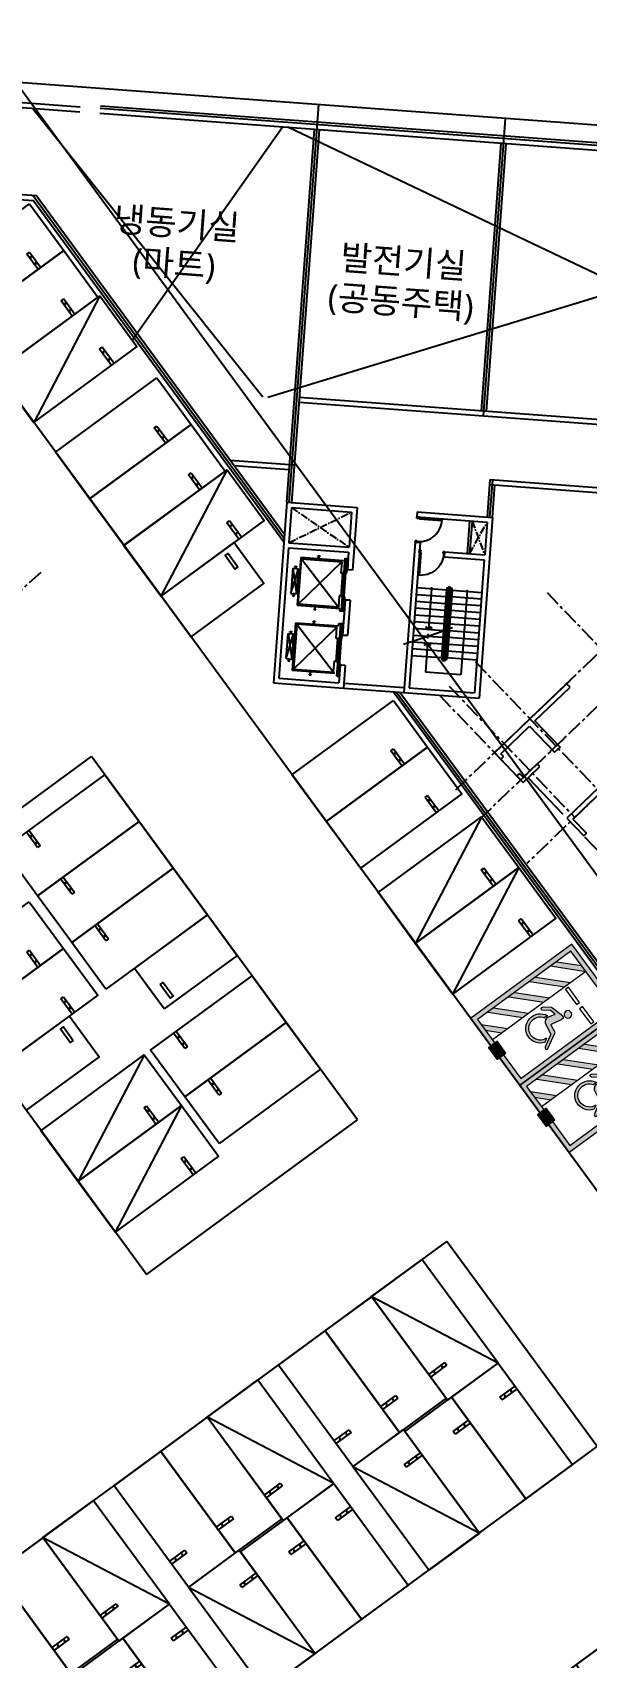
# Model space of a CAD drawing. Header units: millimetres. Extents: x 75184266 to 76346726, y -35077925 to -33679385.
# Drawn here: x 75409275 to 75431298, y -34556720 to -34492145 of the extents above; entities that cross this region are included whole.
import ezdxf
from ezdxf.enums import TextEntityAlignment as Align

# ---------------------------------------------------------------- set-up
doc = ezdxf.new("R2010")
doc.units = ezdxf.units.MM
doc.header["$LTSCALE"] = 50
doc.header["$MEASUREMENT"] = 0
for name, pattern in [('ACAD_ISO10W100', [18.5, 12, -3, 0.5, -3]), ('CENTER', [2, 1.25, -0.25, 0.25, -0.25]), ('XR-지하3층$0$H', [1.3, 0.8, -0.5]), ('XR-지하3층$0$HIDDEN2', [0.1875, 0.125, -0.0625])]:
    doc.linetypes.add(name, pattern=pattern)
doc.layers.get('0').update_dxf_attribs({"linetype": 'CONTINUOUS'})
for name, color, linetype in [('CEN', 1, 'CENTER'), ('CON', 2, 'CONTINUOUS'), ('DOOR', 7, 'CONTINUOUS'), ('ELEV', 9, 'CONTINUOUS'), ('HD', 7, 'CONTINUOUS'), ('open', 1, 'ACAD_ISO10W100'), ('W1', 3, 'CONTINUOUS'), ('XR-지하3층$0$1HIDDEN2', 1, 'XR-지하3층$0$HIDDEN2'), ('XR-지하3층$0$5', 5, 'CONTINUOUS'), ('XR-지하3층$0$A-주차', 9, 'CONTINUOUS'), ('XR-지하3층$0$hat', 8, 'CONTINUOUS'), ('XR-지하3층$0$일반주차', 8, 'CONTINUOUS'), ('XR-지하3층$0$장애인', 11, 'CONTINUOUS'), ('XR-지하3층$0$확장형주차', 8, 'CONTINUOUS'), ('가는선', 5, 'CONTINUOUS')]:
    doc.layers.add(name, color=color, linetype=linetype)
doc.layers.add('건축', color=8, linetype='CONTINUOUS', plot=False)
doc.styles.add('XR-지하3층$0$맑은고딕', font='')
doc.styles.get('XR-지하3층$0$맑은고딕').set_extended_font_data('Malgun Gothic')

# ---------------------------------------------------------------- blocks, each defined once
blk = doc.blocks.new('XR-지하3층$0$확장형 주차')
at = {"layer": 'XR-지하3층$0$확장형주차', "color": 7}
for p, q in [((0, 3965), (800, 3965)), ((800, 3835), (800, 3965)), ((0, 3835), (800, 3835))]:
    blk.add_line(p, q, dxfattribs=at)
blk.add_lwpolyline([(2500, 5100), (0, 0)], dxfattribs=at)
blk.add_lwpolyline([(2500, 5091), (0, 5091), (0, -9), (2500, -9)], close=True, dxfattribs=at)
for centre in [(238, 3900), (613, 3900)]:
    blk.add_circle(centre, 17.5, dxfattribs=at)
blk = doc.blocks.new('XR-지하3층$0$일반형 주차')
at = {"layer": 'XR-지하3층$0$일반주차'}
for p, q in [((750, 3865), (0, 3865)), ((0, 3735), (750, 3735)), ((750, 3735), (750, 3865))]:
    blk.add_line(p, q, dxfattribs=at)
blk.add_lwpolyline([(2300, 5000), (0, 5000), (0, 0), (2300, 0)], close=True, dxfattribs=at)
for centre in [(238, 3800), (563, 3800)]:
    blk.add_circle(centre, 17.5, dxfattribs=at)
blk = doc.blocks.new('XR-지하3층$0$A$C73B52ADF')
at = {"layer": 'XR-지하3층$0$A-주차', "elevation": 0}
for points in [[(-2038, 2466), (-38, 2466), (-38, -1134), (-2038, -1134)], [(-1166, 2021), (-1166, 1871), (-1832, 1871), (-1832, 2021)]]:
    blk.add_lwpolyline(points, close=True, dxfattribs=at)
blk = doc.blocks.new('XR-지하3층$0$장애인 주차')
at = {"layer": 'XR-지하3층$0$5', "ltscale": 4}
h = blk.add_hatch(color=7, dxfattribs=at)
h.dxf.hatch_style = 1
h.paths.add_polyline_path([(3842, -695), (4402, -695), (4402, -1115), (3842, -1115)])
h.paths.add_polyline_path([(3892, -1065), (4352, -1065), (4352, -745), (3892, -745)], flags=16)
h.paths.add_polyline_path([(3982, -990), (3988, -973), (4011, -981), (4046, -898), (4136, -898), (4137, -881), (4072, -881), (4072, -863), (4138, -863), (4142, -810, -3.72247), (4161, -797), (4152, -916), (4058, -916), (4021, -1003)], flags=0)
h = blk.add_hatch(color=256, dxfattribs=at)
h.dxf.hatch_style = 1
h.paths.add_polyline_path([(4352, -1065), (4352, -745), (3892, -745), (3892, -1065)])
at = {"layer": 'XR-지하3층$0$hat'}
h = blk.add_hatch(color=7, dxfattribs=at)
edge = h.paths.add_edge_path()
edge.add_line((4161, -797), (4152, -916))
edge.add_line((4152, -916), (4058, -916))
edge.add_line((4058, -916), (4021, -1003))
edge.add_line((4021, -1003), (3982, -990))
edge.add_line((3982, -990), (3988, -973))
edge.add_line((3988, -973), (4011, -981))
edge.add_line((4011, -981), (4046, -898))
edge.add_line((4046, -898), (4136, -898))
edge.add_line((4136, -898), (4137, -881))
edge.add_line((4137, -881), (4072, -881))
edge.add_line((4072, -881), (4072, -863))
edge.add_line((4072, -863), (4138, -863))
edge.add_line((4138, -863), (4142, -810))
edge.add_arc((4140, -787), 22.8, -24.88273, 274.96983, ccw=False)
edge = h.paths.add_edge_path()
edge.add_line((4048, -981), (4058, -958))
edge.add_arc((4127, -942), 71.5, 192.8781, 416.16881)
edge.add_line((4167, -882), (4169, -863))
edge.add_arc((4127, -942), 89.2, 206.53502, 422.4866, ccw=False)
at = {"layer": 'XR-지하3층$0$장애인', "lineweight": 5, "true_color": 0xffffff}
blk.add_hatch(color=7, dxfattribs=at).paths.add_polyline_path([(2472, 3995), (2472, -1005), (3842, -1005), (3842, -805), (2672, -805), (2672, 3795), (5572, 3795), (5572, -805), (4402, -805), (4402, -1005), (5772, -1005), (5772, 3995)])
h = blk.add_hatch(color=7, dxfattribs=at)
h.paths.add_polyline_path([(5572, 2795), (5572, 3078), (4855, 3795), (4572, 3795)])
h.paths.add_polyline_path([(4572, 3045), (4572, 2762), (5572, 1762), (5572, 2045)])
h.paths.add_polyline_path([(4572, 2012), (4572, 1729), (5572, 729), (5572, 1012)])
h.paths.add_polyline_path([(5572, -304), (5572, -21), (4572, 979), (4572, 696)])
h.paths.add_polyline_path([(4572, -54), (4572, -336), (5041, -805), (5323, -805)])
h = blk.add_hatch(color=7, dxfattribs=at)
h.paths.add_polyline_path([(3763, 2216, -1), (3463, 2216, -1)])
h.paths.add_polyline_path([(3992, 1503, -0.343093), (3870, 1283), (3381, 1194), (3090, 708, -0.931653), (2987, 770), (3330, 1379), (3639, 1415, 0.446048), (3689, 1485), (3600, 1888, -0.596144), (3699, 2009), (4214, 1851), (4443, 1569, -0.883364), (4355, 1493), (4151, 1741), (3925, 1810)])
h.paths.add_polyline_path([(4053, 1393), (4055, 1528, -1.526545), (3257, 820), (3348, 969, 1.638056)])
at = {"layer": 'XR-지하3층$0$1HIDDEN2', "color": 11}
for points in [[(4161, -797), (4152, -916), (4058, -916), (4021, -1003), (3982, -990), (3988, -973), (4011, -981), (4046, -898), (4136, -898), (4137, -881), (4072, -881), (4072, -863), (4138, -863), (4142, -810)], [(4167, -882), (4169, -863)]]:
    blk.add_lwpolyline(points, dxfattribs=at)
for centre, radius, start, end in [((4127, -942), 89.2, 206.53502, 62.4866), ((4127, -942), 71.5, 192.8781, 56.16881), ((4140, -787), 22.8, 335.11727, 274.96983)]:
    blk.add_arc(centre, radius, start, end, dxfattribs=at)
at = {"layer": 'XR-지하3층$0$5', "lineweight": 5}
for p, q in [((4572, 3795), (4572, -805)), ((5572, 2795), (4572, 3795)), ((5572, 3078), (4855, 3795)), ((5572, 2045), (4572, 3045)), ((5572, 1762), (4572, 2762)), ((5572, 1012), (4572, 2012)), ((5572, 729), (4572, 1729)), ((5572, -21), (4572, 979)), ((5572, -304), (4572, 696)), ((5323, -805), (4572, -54)), ((5041, -805), (4572, -336))]:
    blk.add_line(p, q, dxfattribs=at)
at = {"layer": 'XR-지하3층$0$5', "ltscale": 4}
for p, q in [((4165, -1005), (4165, -805)), ((4165, -805), (4165, -905))]:
    blk.add_line(p, q, dxfattribs=at)
at = {"layer": 'XR-지하3층$0$5', "lineweight": 5}
for points in [[(3842, -1005), (2472, -1005), (2472, 3995), (5772, 3995), (5772, -1005), (4402, -1005)], [(3842, -805), (2672, -805), (2672, 3795), (5572, 3795), (5572, -805), (4402, -805)]]:
    blk.add_lwpolyline(points, dxfattribs=at)
at = {"layer": 'XR-지하3층$0$5', "ltscale": 4}
for points in [[(3842, -695), (3842, -1115), (4402, -1115), (4402, -695)], [(3892, -745), (3892, -1065), (4352, -1065), (4352, -745)]]:
    blk.add_lwpolyline(points, close=True, dxfattribs=at)
at = {"layer": 'XR-지하3층$0$장애인', "color": 8, "lineweight": 5}
for p, q in [((3699, 2009, 0), (4214, 1851, 0)), ((3689, 1485), (3600, 1888, 0)), ((3925, 1810, 0), (4151, 1741, 0)), ((4055, 1528), (4053, 1393)), ((4151, 1741, 0), (4355, 1493, 0)), ((4214, 1851, 0), (4443, 1569, 0)), ((3348, 969), (3257, 820))]:
    blk.add_line(p, q, dxfattribs=at)
at = {"layer": 'XR-지하3층$0$장애인', "color": 7, "lineweight": 5}
for points in [[(3523, 2720), (2773, 2720), (2773, 2870), (3523, 2870)], [(4473, 2720), (3723, 2720), (3723, 2870), (4473, 2870)]]:
    blk.add_lwpolyline(points, close=True, dxfattribs=at)
at = {"layer": 'XR-지하3층$0$장애인', "color": 8, "lineweight": 5}
for points in [[(3094, 715, -1.000002), (2987, 770), (3330, 1379), (3640, 1415)], [(3992, 1503, -0.343093), (3870, 1283), (3381, 1194), (3094, 715)]]:
    blk.add_lwpolyline(points, format="xyb", dxfattribs=at)
at = {"layer": 'XR-지하3층$0$장애인', "color": 8, "lineweight": 5, "extrusion": (0.976964, 0.213404, 0), "elevation": 4221}
blk.add_lwpolyline([(617, 0), (931, 0)], dxfattribs=at)
at = {"layer": 'XR-지하3층$0$장애인', "color": 8, "lineweight": 5}
blk.add_circle((3613, 2216), 150, dxfattribs=at)
for centre, radius, start, end in [((3682, 1922, 0), 88.4, 79.11433, 202.31847), ((3810, 1000), 582, 198.00599, 65.09494), ((3809, 1000), 462, 183.85247, 58.2396), ((3632, 1473), 57.7, 276.27861, 12.43535), ((4394, 1537, 0), 58.8, 227.96553, 33.79043)]:
    blk.add_arc(centre, radius, start, end, dxfattribs=at)
blk = doc.blocks.new('2P-Dr204')
at = {"color": 0}
for p, q in [((29, 50), (29, 955)), ((65, 50), (65, 956)), ((29, 50), (0, 50)), ((0, 50), (0, -50)), ((29, 14), (29, 50)), ((65, 50), (29, 50)), ((50, 14), (29, 14)), ((50, -50), (50, 14)), ((950, 14), (950, -50)), ((971, 14), (950, 14)), ((971, 14), (950, 14)), ((971, 50), (971, 14)), ((1000, 50), (971, 50)), ((1000, -50), (1000, 50)), ((50, -50), (0, -50)), ((1000, -50), (950, -50))]:
    blk.add_line(p, q, dxfattribs=at)
blk.add_arc((65, 50), 906, 0, 92.22942, dxfattribs=at)
blk = doc.blocks.new('2Elev+S')
at = {"layer": 'CON', "ltscale": 100}
for p, q in [((7200, 0), (0, 0)), ((0, 0), (0, -2800)), ((7200, 0), (7200, -2800)), ((5400, -200), (200, -200)), ((200, -200), (200, -2600)), ((5400, -200), (5400, -2600)), ((7000, -200), (5600, -200)), ((5600, -200), (5600, -2600)), ((7000, -200), (7000, -2600)), ((900, -2800), (0, -2800)), ((900, -2600), (200, -2600)), ((900, -2800, 0), (900, -2600, 0)), ((3500, -2600), (2100, -2600)), ((2100, -2600, 0), (2100, -2800, 0)), ((3500, -2800), (2100, -2800)), ((3500, -2600, 0), (3500, -2800, 0)), ((4700, -2800, 0), (4700, -2600, 0)), ((5400, -2600), (4700, -2600)), ((7200, -2800), (4700, -2800)), ((7000, -2600), (5600, -2600)), ((6000, -5200), (0, -5200)), ((0, -5200), (0, -8200)), ((6000, -5400), (200, -5400)), ((200, -5400), (200, -8000)), ((6000, -5200, 0), (6000, -5400, 0)), ((7200, -5200), (7000, -5200)), ((7000, -5200), (7000, -8000)), ((7200, -5200), (7200, -8200)), ((5500, -6400), (5500, -8000)), ((5700, -6400, 0), (5500, -6400, 0)), ((5700, -6400), (5700, -8000)), ((7200, -8200), (0, -8200)), ((5500, -8000), (200, -8000)), ((7000, -8000), (5700, -8000))]:
    blk.add_line(p, q, dxfattribs=at)
at = {"layer": 'CON'}
for p, q in [((900, -2800, 0), (900, -2600, 0)), ((2100, -2800), (2100, -2600)), ((3500, -2800), (3500, -2600)), ((4700, -2800, 0), (4700, -2600, 0))]:
    blk.add_line(p, q, dxfattribs=at)
at = {"layer": 'ELEV', "color": 9}
for p, q in [((927, -505), (912, -505)), ((912, -505), (912, -585)), ((912, -585), (927, -585)), ((927, -535), (927, -505)), ((1000, -535), (927, -535)), ((927, -585), (927, -555)), ((927, -555), (1000, -555)), ((1000, -435), (2000, -435)), ((1000, -435), (1000, -655)), ((1000, -555), (1000, -535)), ((2000, -435), (2000, -655)), ((2000, -535), (2073, -535)), ((2000, -555), (2000, -535)), ((2073, -555), (2000, -555)), ((2073, -535), (2073, -505)), ((2073, -505), (2088, -505)), ((2073, -585), (2073, -555)), ((2088, -585), (2073, -585)), ((2088, -505), (2088, -585)), ((3527, -505), (3512, -505)), ((3512, -505), (3512, -585)), ((3512, -585), (3527, -585)), ((3527, -535), (3527, -505)), ((3600, -535), (3527, -535)), ((3527, -585), (3527, -555)), ((3527, -555), (3600, -555)), ((4600, -435), (3600, -435)), ((3600, -435), (3600, -655)), ((3600, -555), (3600, -535)), ((4600, -435), (4600, -655)), ((4600, -535), (4673, -535)), ((4600, -555), (4600, -535)), ((4673, -555), (4600, -555)), ((4673, -535), (4673, -505)), ((4673, -505), (4688, -505)), ((4673, -585), (4673, -555)), ((4688, -585), (4673, -585)), ((4688, -505), (4688, -585)), ((550, -2415, 0), (550, -715)), ((550, -715), (2450, -715)), ((2400, -755), (600, -755)), ((600, -755), (600, -2355, 0)), ((2000, -655), (1000, -655)), ((2400, -2355), (2400, -755)), ((2450, -715), (2450, -2415)), ((5050, -715), (3150, -715)), ((3150, -715), (3150, -2415)), ((3200, -2355), (3200, -755)), ((3200, -755), (5000, -755)), ((3600, -655), (4600, -655)), ((5000, -755), (5000, -2355, 0)), ((5050, -2415, 0), (5050, -715)), ((432, -1390), (432, -1470)), ((447, -1390), (432, -1390)), ((432, -1470), (447, -1470)), ((447, -1420), (447, -1390)), ((521, -1420), (447, -1420)), ((447, -1470), (447, -1440)), ((447, -1440), (521, -1440)), ((521, -1440), (521, -1420)), ((2479, -1420), (2553, -1420)), ((2479, -1440), (2479, -1420)), ((2553, -1440), (2479, -1440)), ((2553, -1420), (2553, -1390)), ((2553, -1390), (2568, -1390)), ((2553, -1470), (2553, -1440)), ((2568, -1470), (2553, -1470)), ((2568, -1390), (2568, -1470)), ((3032, -1390), (3032, -1470)), ((3047, -1390), (3032, -1390)), ((3032, -1470), (3047, -1470)), ((3047, -1420), (3047, -1390)), ((3121, -1420), (3047, -1420)), ((3047, -1470), (3047, -1440)), ((3047, -1440), (3121, -1440)), ((3121, -1440), (3121, -1420)), ((5079, -1420), (5153, -1420)), ((5079, -1440), (5079, -1420)), ((5153, -1440), (5079, -1440)), ((5153, -1420), (5153, -1390)), ((5153, -1390), (5168, -1390)), ((5153, -1470), (5153, -1440)), ((5168, -1470), (5153, -1470)), ((5168, -1390), (5168, -1470)), ((1400, -2485), (450, -2485, 0)), ((1400, -2510), (450, -2510, 0)), ((450, -2565, 0), (975, -2565)), ((600, -2355, 0), (1050, -2355)), ((980, -2565), (1050, -2565)), ((980, -2565), (980, -2605)), ((1050, -2415), (1020, -2415)), ((1035, -2455), (1035, -2420)), ((1035, -2420), (1965, -2420)), ((1965, -2455), (1035, -2455)), ((1035, -2555), (1035, -2520)), ((1035, -2520), (1965, -2520)), ((1965, -2555), (1035, -2555)), ((1050, -2355), (1050, -2415)), ((2550, -2485), (1400, -2485)), ((2550, -2510), (1400, -2510)), ((1950, -2415), (1950, -2355)), ((1950, -2355), (2400, -2355)), ((1980, -2415), (1950, -2415)), ((2020, -2565), (1950, -2565)), ((1965, -2420), (1965, -2455)), ((1965, -2520), (1965, -2555)), ((2020, -2565), (2020, -2605)), ((2025, -2565), (2550, -2565)), ((2100, -2605), (2025, -2565)), ((2450, -2415), (2550, -2415)), ((2550, -2415), (2550, -2485)), ((2550, -2565), (2550, -2510)), ((3150, -2415), (3050, -2415)), ((3050, -2415), (3050, -2485)), ((3050, -2485), (4200, -2485)), ((3050, -2510), (4200, -2510)), ((3050, -2565), (3050, -2510)), ((3575, -2565), (3050, -2565)), ((3650, -2355), (3200, -2355)), ((3500, -2605), (3575, -2565)), ((3580, -2565), (3650, -2565)), ((3580, -2565), (3580, -2605)), ((3620, -2415), (3650, -2415)), ((4565, -2420), (3635, -2420)), ((3635, -2420), (3635, -2455)), ((3635, -2455), (4565, -2455)), ((4565, -2520), (3635, -2520)), ((3635, -2520), (3635, -2555)), ((3635, -2555), (4565, -2555)), ((3650, -2415), (3650, -2355)), ((4200, -2485), (5150, -2485, 0)), ((4200, -2510), (5150, -2510, 0)), ((5000, -2355, 0), (4550, -2355)), ((4550, -2355), (4550, -2415)), ((4550, -2415), (4580, -2415)), ((4620, -2565), (4550, -2565)), ((4565, -2455), (4565, -2420)), ((4565, -2555), (4565, -2520)), ((4620, -2565), (4620, -2605)), ((5150, -2565, 0), (4625, -2565))]:
    blk.add_line(p, q, dxfattribs=at)
for points in [[(2025, -2565), (2550, -2565), (2550, -2510), (450, -2510), (450, -2565), (975, -2565), (900, -2605)], [(3575, -2565), (3050, -2565), (3050, -2510), (5150, -2510), (5150, -2565), (4625, -2565), (4700, -2605)]]:
    blk.add_lwpolyline(points, dxfattribs=at)
at = {"layer": 'HD', "ltscale": 10}
for p, q in [((1500, -5400), (1500, -6585)), ((1770, -5400), (1770, -6585)), ((2040, -5400), (2040, -6585)), ((2310, -5400), (2310, -6585)), ((2580, -5400), (2580, -6585)), ((2850, -5400), (2850, -6585)), ((3120, -5400), (3120, -6585)), ((3390, -5400), (3390, -6585)), ((3660, -5400), (3660, -6585)), ((3930, -5400), (3930, -6585)), ((4200, -5400), (4200, -6585)), ((2040, -5993), (875, -5993)), ((875, -7407), (875, -5993)), ((4200, -5993), (2580, -5993)), ((4200, -6585), (1500, -6585)), ((1500, -6655), (4200, -6655)), ((1500, -6685), (1500, -6655)), ((4200, -6685), (1500, -6685)), ((1500, -6715), (1500, -6685)), ((4200, -6715), (1500, -6715)), ((1500, -6745), (1500, -6715)), ((1500, -6745), (4200, -6745)), ((4200, -6815), (1500, -6815)), ((1500, -8000), (1500, -6815)), ((1770, -6685), (1770, -6655)), ((1770, -6745), (1770, -6715)), ((1770, -8000), (1770, -6815)), ((2040, -6685), (2040, -6655)), ((2040, -6745), (2040, -6715)), ((2040, -8000), (2040, -6815)), ((2310, -6685), (2310, -6655)), ((2310, -6745), (2310, -6715)), ((2310, -8000), (2310, -6815)), ((2580, -6685), (2580, -6655)), ((2580, -6745), (2580, -6715)), ((2580, -8000), (2580, -6815)), ((2850, -6685), (2850, -6655)), ((2850, -6745), (2850, -6715)), ((2850, -8000), (2850, -6815)), ((3120, -6685), (3120, -6655)), ((3120, -6745), (3120, -6715)), ((3120, -8000), (3120, -6815)), ((3390, -6685), (3390, -6655)), ((3390, -6745), (3390, -6715)), ((3390, -8000), (3390, -6815)), ((3660, -6685), (3660, -6655)), ((3660, -6745), (3660, -6715)), ((3660, -8000), (3660, -6815)), ((3930, -6685), (3930, -6655)), ((3930, -6745), (3930, -6715)), ((3930, -8000), (3930, -6815)), ((4200, -6685), (4200, -6655)), ((4200, -6715), (4200, -6685)), ((4200, -6715), (4200, -6745)), ((4200, -6815), (4200, -8000)), ((4200, -7407), (875, -7407))]:
    blk.add_line(p, q, dxfattribs=at)
blk.add_lwpolyline([(1919, -5050), (2291, -5943), (2239, -5988), (2381, -5997), (2329, -6042), (2721, -6935)], dxfattribs=at)
for points in [[(1971, -5872), (2040, -5993), (1971, -6113), (1942, -6095), (2000, -5992), (1942, -5889)], [(2649, -5872), (2580, -5993), (2649, -6113), (2678, -6095), (2620, -5992), (2678, -5889)]]:
    blk.add_lwpolyline(points, close=True, dxfattribs=at)
for centre in [(4200, -5993), (4200, -5993), (4200, -7407), (4200, -7407)]:
    blk.add_circle(centre, 30, dxfattribs=at)
for centre, radius, start, end in [((1500, -6700), 115, 90, 270), ((1500, -6700), 45, 90, 270), ((4200, -6700), 115, 270, 90), ((4200, -6700), 45, 270, 90)]:
    blk.add_arc(centre, radius, start, end, dxfattribs=at)
at = {"layer": 'open', "ltscale": 0.5}
for p, q in [((7000, -200), (5600, -2600)), ((5600, -200), (7000, -2600)), ((7000, -7400), (5700, -8000)), ((5700, -7400), (7000, -8000))]:
    blk.add_line(p, q, dxfattribs=at)
at = {"layer": 'W1', "ltscale": 100}
for p, q in [((7000, -7300), (5700, -7300)), ((7000, -7400), (5700, -7400))]:
    blk.add_line(p, q, dxfattribs=at)
at = {"layer": '가는선', "ltscale": 5}
for p, q in [((2000, -435), (1000, -655)), ((1000, -435), (2000, -655)), ((3600, -435), (4600, -655)), ((4600, -435), (3600, -655)), ((2400, -755), (600, -2355, 0)), ((600, -755), (2400, -2355)), ((3200, -755), (5000, -2355, 0)), ((5000, -755), (3200, -2355))]:
    blk.add_line(p, q, dxfattribs=at)
at = {"layer": 'DOOR', "extrusion": (9.27e-13, 1.015e-13, -1), "zscale": -1, "rotation": 270.0001074675394}
blk.add_blockref('2P-Dr204', (-5650, -5400, 0), dxfattribs=at)
at = {"layer": 'DOOR', "extrusion": (1.015e-13, 9.27e-13, -1), "xscale": -1, "zscale": -1, "rotation": 179.9998925318079}
blk.add_blockref('2P-Dr204', (-7000, -5250, 0), dxfattribs=at)

msp = doc.modelspace()

# ---------------------------------------------------------------- linework, layer by layer
at = {"layer": 'CEN', "ltscale": 10}
for points in [[(75426107.6, -34522234.3), (75436908, -34511891.7)], [(75409605.3, -34513600.1), (75406030.9, -34516790.2)], [(75429731.1, -34514401.6), (75435188.8, -34520100.9)], [(75429871.1, -34520707.2), (75434822.1, -34515966)], [(75426871, -34517140.5), (75431861.8, -34522352.3)], [(75425841.8, -34518126.1), (75430832.6, -34523337.8)], [(75425462.6, -34518489.2), (75428776.3, -34521949.5)], [(75434812.2, -34519526.9), (75428919.1, -34525170.3)], [(75430391, -34520209.3), (75427145.1, -34523317.7)]]:
    msp.add_lwpolyline(points, dxfattribs=at)
at = {"layer": '건축', "ltscale": 1000}
for p, q in [((75436058.4, -34496155.3), (75350390.8, -34489801.4)), ((75447076.2, -34497674.4), (75411972.7, -34495070.8))]:
    msp.add_line(p, q, dxfattribs=at)
at = {"layer": '건축', "ltscale": 100}
for p, q in [((75411152.7, -34495310.8), (75403872.7, -34494770.9)), ((75411167.4, -34495111.4), (75403887.4, -34494571.4)), ((75419483, -34510819.5), (75420655.3, -34495012.9, 0)), ((75447353.2, -34497995.8), (75411950.5, -34495370)), ((75447168.6, -34497781.5), (75411965.3, -34495170.5)), ((75419383.3, -34510812.1), (75420481.6, -34496002.7, 0)), ((75419582.8, -34510826.9), (75420681.1, -34496017.5)), ((75403020.1, -34498153.7), (75409414.9, -34498628)), ((75402805.9, -34498338.4), (75409308.1, -34498820.7)), ((75419265.4, -34512402.2), (75409308.1, -34498820.7)), ((75419288.2, -34512095), (75409414.9, -34498628)), ((75423620, -34518346.1, 0), (75436302.8, -34535645.3, 0)), ((75423751.1, -34518355.8, 0), (75436528.2, -34535783.5, 0)), ((75423882.2, -34518365.5, 0), (75436345.9, -34535365.7, 0))]:
    msp.add_line(p, q, dxfattribs=at)
at = {"layer": '건축', "ltscale": 0.5}
for p, q in [((75418426.1, -34506636.8), (75409288, -34495172.5, 0)), ((75427203.8, -34507381.1), (75428080.3, -34495563.6)), ((75413243.3, -34504371.4, 0), (75419223.6, -34495884.3)), ((75419423, -34495899.1), (75446334.4, -34508706.6)), ((75427118.9, -34507174.2), (75427906.6, -34496553.4)), ((75427318.4, -34507189), (75428106.1, -34496568.2)), ((75447131.8, -34497954), (75418625.6, -34506651.6)), ((75419276.8, -34512248.6), (75409283.8, -34498618.3)), ((75419893.4, -34506638.3), (75460388.7, -34509641.8)), ((75419878.6, -34506837.8), (75460281.9, -34509834.4)), ((75417121.9, -34509140.2), (75419693.7, -34509331)), ((75417277.4, -34509352.3), (75419479.5, -34509515.6)), ((75427361.4, -34511403.8), (75427472.4, -34509907.9)), ((75427457.6, -34510107.3), (75458840.6, -34512434.9)), ((75427461.1, -34511411.2), (75427572.1, -34509915.3)), ((75427472.4, -34509907.9), (75458947.4, -34512242.3)), ((75427560.9, -34511418.6), (75427657, -34510122.1)), ((75421643.1, -34518199.4), (75424036.5, -34518377)), ((75421657.9, -34518000), (75424051.3, -34518177.5))]:
    msp.add_line(p, q, dxfattribs=at)
at = {"layer": '건축'}
for p, q in [((75435615.8, -34543503.4), (75403662.2, -34499919.4)), ((75430644, -34518167.1), (75430505.7, -34518022.7)), ((75427999.3, -34520921.3), (75427888.6, -34520805.7)), ((75403224.3, -34527069.6), (75411616.7, -34520916.8)), ((75422200.4, -34535352.8), (75411616.7, -34520916.8)), ((75427999.3, -34520921.3), (75427891, -34521025)), ((75429263.8, -34521482.6), (75429155.4, -34521586.4)), ((75429437.1, -34521316.7), (75429333.4, -34521208.3)), ((75428635.6, -34521585.7), (75428527.3, -34521689.5)), ((75428780.8, -34521737.4), (75428635.6, -34521585.7)), ((75431781.5, -34522145.4), (75430510.3, -34523362.7)), ((75431703.1, -34522497.3), (75430757, -34523403.4)), ((75430510.3, -34523362.7), (75431188.1, -34524070.5)), ((75430757, -34523403.4), (75431296.4, -34523966.7)), ((75431296.4, -34523966.7), (75431188.1, -34524070.5)), ((75413808.1, -34541505.6), (75403224.3, -34527069.6)), ((75413808.1, -34541505.6), (75422200.4, -34535352.8)), ((75392193.6, -34564792), (75425748, -34540191.7)), ((75431719.8, -34548337.1), (75425748, -34540191.7)), ((75398165.4, -34572937.4), (75431719.8, -34548337.1)), ((75402008.7, -34578179.5), (75440401.9, -34550031.6))]:
    msp.add_line(p, q, dxfattribs=at)
for points in [[(75405276.9, -34489566.3), (75448341.7, -34548305.9), (75437440.5, -34556298), (75442666.2, -34563425.7), (75410966.7, -34586666.1), (75425132.9, -34605988.5), (75479241.4, -34566318.9), (75534889.6, -34642222)], [(75428750.6, -34519703.4), (75430505.7, -34518022.7)], [(75429250.1, -34519502), (75430644, -34518167.1)], [(75427642, -34520765), (75428967.3, -34519495.9)], [(75429033.4, -34519709.5), (75430029.4, -34520749.5), (75430246, -34520542), (75429250.1, -34519502)], [(75427888.6, -34520805.7), (75429033.4, -34519709.5)], [(75427642, -34520765), (75427891, -34521025)], [(75428776.3, -34521949.5), (75429437.1, -34521316.7)], [(75428780.8, -34521737.4), (75429333.4, -34521208.3)], [(75428527.3, -34521689.5), (75428776.3, -34521949.5)]]:
    msp.add_lwpolyline(points, dxfattribs=at)
at = {"layer": '건축', "linetype": 'XR-지하3층$0$H', "ltscale": 50}
msp.add_lwpolyline([(75435337.5, -34513395.6), (75427642, -34520765), (75427642, -34520765), (75428776.3, -34521949.5), (75428974.9, -34521759.3), (75434438.8, -34527465.1)], dxfattribs=at)

# ---------------------------------------------------------------- block references
at = {"layer": '건축', "xscale": -1}
for name, p, rotation in [('XR-지하3층$0$일반형 주차', (75406484, -34503768.2), 306.2469343000353), ('XR-지하3층$0$일반형 주차', (75407843.9, -34505623.1), 306.2469343000353), ('XR-지하3층$0$확장형 주차', (75409322, -34507639.3), 306.2469343000353), ('XR-지하3층$0$일반형 주차', (75411544.8, -34510674.6), 306.2469343000353), ('XR-지하3층$0$일반형 주차', (75412904.7, -34512529.5), 306.2469343000353), ('XR-지하3층$0$확장형 주차', (75414382.9, -34514545.7), 306.2469343000353), ('XR-지하3층$0$일반형 주차', (75420949.2, -34523498.5), 306.2469343039791), ('XR-지하3층$0$일반형 주차', (75422309.1, -34525353.4), 306.2469343039791), ('XR-지하3층$0$일반형 주차', (75412149.7, -34521642), 126.2469343039791), ('XR-지하3층$0$확장형 주차', (75424496.8, -34528337.4, 0), 306.2469343039791), ('XR-지하3층$0$일반형 주차', (75413509.6, -34523496.9), 126.2469343039791), ('XR-지하3층$0$일반형 주차', (75414868.3, -34525352), 126.2469343039791), ('XR-지하3층$0$확장형 주차', (75425975, -34530353.6, 0), 306.2469343039791), ('XR-지하3층$0$일반형 주차', (75406476.3, -34531505.2), 306.2469343039791), ('XR-지하3층$0$일반형 주차', (75407836.2, -34533360.1), 306.2469343039791), ('XR-지하3층$0$장애인 주차', (75430911, -34535386.3), 306.2469345521214), ('XR-지하3층$0$일반형 주차', (75418003.2, -34529626.1), 126.2469343039791), ('XR-지하3층$0$장애인 주차', (75432862.2, -34538047.7), 306.2469345521214), ('XR-지하3층$0$일반형 주차', (75419362, -34531481.2), 126.2469343039791), ('XR-지하3층$0$확장형 주차', (75411088.2, -34537795.7), 306.2469343039791), ('XR-지하3층$0$확장형 주차', (75412566.4, -34539811.9), 306.2469343039791), ('XR-지하3층$0$확장형 주차', (75422759.1, -34542383), 216.2469349003094), ('XR-지하3층$0$일반형 주차', (75420904.2, -34543742.9), 216.2469349003094), ('XR-지하3층$0$일반형 주차', (75419049.3, -34545102.8), 216.2469349003094), ('XR-지하3층$0$일반형 주차', (75430747.1, -34549050.3), 36.24693490030937), ('XR-지하3층$0$확장형 주차', (75416226.6, -34547172.3), 216.2469349003094), ('XR-지하3층$0$일반형 주차', (75428892.2, -34550410.2), 36.24693490030937), ('XR-지하3층$0$일반형 주차', (75414371.7, -34548532.2), 216.2469349003094), ('XR-지하3층$0$확장형 주차', (75427037.3, -34551770.1), 36.24693490030937), ('XR-지하3층$0$일반형 주차', (75412516.8, -34549892.1), 216.2469349003094), ('XR-지하3층$0$일반형 주차', (75424214.6, -34553839.5), 36.24693490030937), ('XR-지하3층$0$확장형 주차', (75409694.2, -34551961.5), 216.2469349003094), ('XR-지하3층$0$일반형 주차', (75422359.7, -34555199.4), 36.24693490030937), ('XR-지하3층$0$일반형 주차', (75407839.3, -34553321.4), 216.2469349003094), ('XR-지하3층$0$확장형 주차', (75420504.8, -34556559.3), 36.24693490030937), ('XR-지하3층$0$일반형 주차', (75405984.4, -34554681.4), 216.2469349003094), ('XR-지하3층$0$일반형 주차', (75417682.2, -34558628.8), 36.24693490030937), ('XR-지하3층$0$일반형 주차', (75430880.5, -34557012.2), 216.2469349003094), ('XR-지하3층$0$일반형 주차', (75415827.3, -34559988.7), 36.24693490030937)]:
    msp.add_blockref(name, p, dxfattribs=dict(at, rotation=rotation))
at = {"layer": '건축'}
for name, p, rotation in [('2Elev+S', (75418850.8, -34517992.3), 85.75825542542931), ('XR-지하3층$0$A$C73B52ADF', (75416503.6, -34515516.3, 0), 306.2469333597022), ('XR-지하3층$0$A$C73B52ADF', (75415291.1, -34527847.2, 0), 126.2469333594607), ('XR-지하3층$0$A$C73B52ADF', (75409955.9, -34534332.8, 0), 306.2469333594443)]:
    msp.add_blockref(name, p, dxfattribs=dict(at, rotation=rotation))

# ---------------------------------------------------------------- texts
at = {"layer": '건축', "style": 'XR-지하3층$0$맑은고딕'}
for s, p in [('냉동기실', (75415012.3, -34499711.1, 0)), ('(마트)', (75414901.3, -34501362.5, 0)), ('발전기실', (75424026.8, -34501236.9, 0)), ('(공동주택)', (75423915.8, -34502888.3, 0))]:
    msp.add_text(s, height=1000, rotation=355.758206, dxfattribs=at).set_placement(p, align=Align.MIDDLE)

doc.saveas('drawing.dxf')
